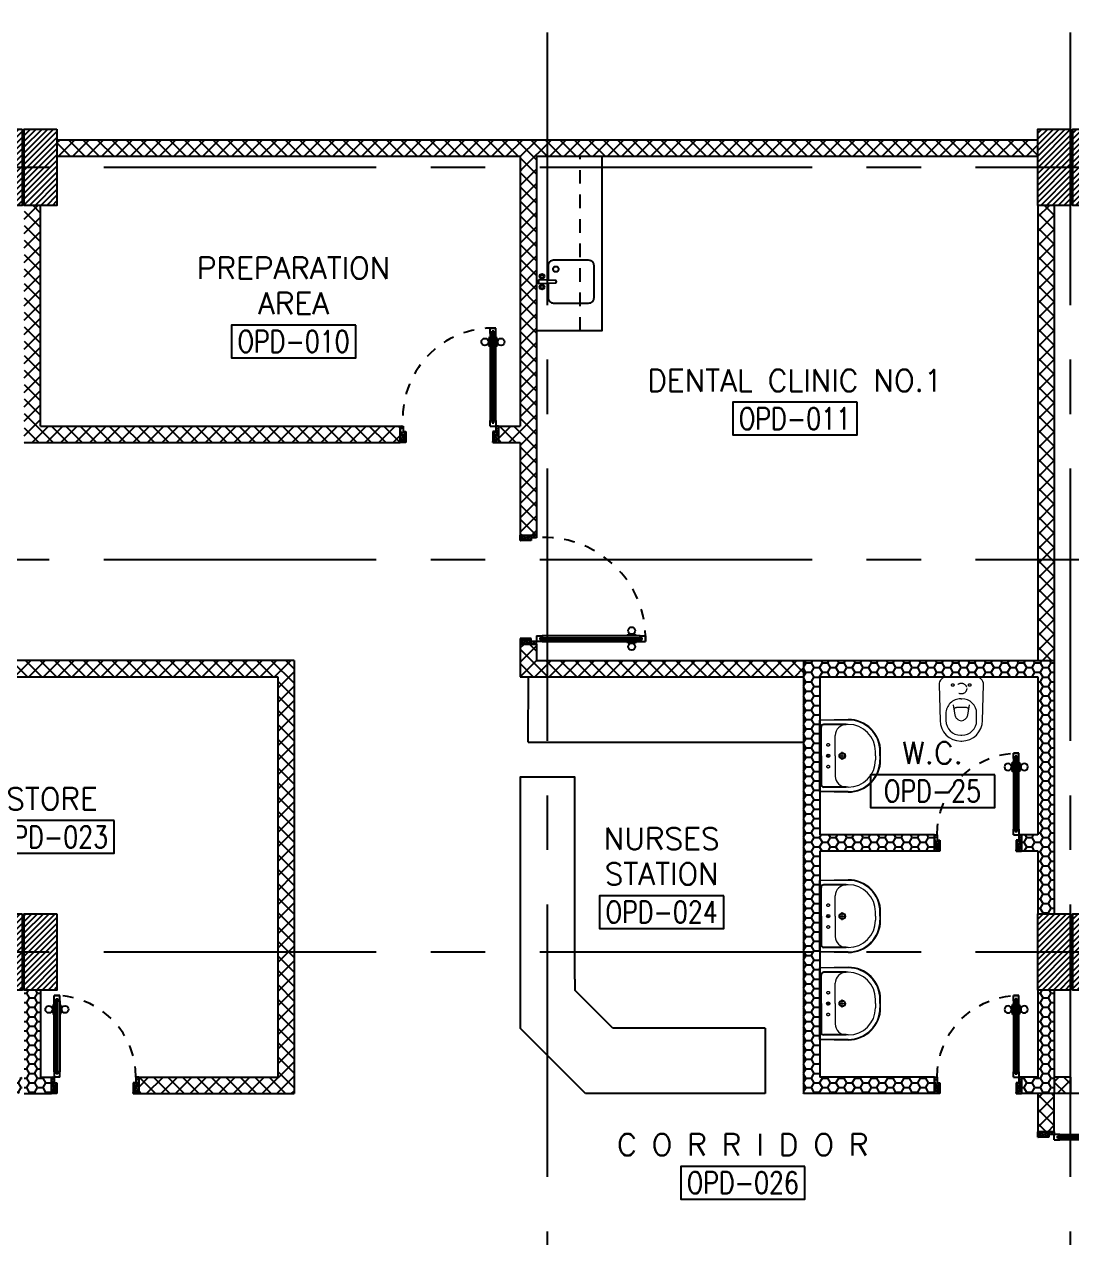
# Model space of a CAD drawing. Extents: x 417819.9 to 417911.9, y 43448 to 43539.2.
# Drawn here: x 417863.88 to 417873.49, y 43471.45 to 43482.59 of the extents above; entities that cross this region are included whole.
import ezdxf
from ezdxf.enums import TextEntityAlignment as Align

# ---------------------------------------------------------------- set-up
doc = ezdxf.new("R2010")
doc.units = 0
doc.header["$MEASUREMENT"] = 0
for name, pattern in [('CENTERX2', [4, 2.5, -0.5, 0.5, -0.5]), ('DASHED', [0.75, 0.5, -0.25]), ('HIDDEN', [0.375, 0.25, -0.125]), ('HIDDEN2', [0.1875, 0.125, -0.0625])]:
    doc.linetypes.add(name, pattern=pattern)
for name, color, linetype in [('AXES', 11, 'CENTERX2'), ('COL', 2, 'CONTINUOUS'), ('COUNTER', 5, 'CONTINUOUS'), ('DOOR', 4, 'CONTINUOUS'), ('EJ', 8, 'CONTINUOUS'), ('FIX', 3, 'CONTINUOUS'), ('HAT', 8, 'CONTINUOUS'), ('ME-FIX', 3, 'CONTINUOUS'), ('RM-BOX', 2, 'CONTINUOUS'), ('RM-NAME', 2, 'CONTINUOUS'), ('RM-NO', 2, 'CONTINUOUS'), ('WALL', 2, 'CONTINUOUS'), ('WallType', 11, 'CONTINUOUS'), ('WallType2', 3, 'CONTINUOUS')]:
    doc.layers.add(name, color=color, linetype=linetype)
doc.styles.add('ROMANS', font='ROMANS.shx', dxfattribs={"width": 0.6})
pattern_1 = [(45, (0, 0), (-0.066291260736, 0.066291260736), []), (135, (0, 0), (-0.066291260736, -0.066291260736), [])]
pattern_2 = [(0, (0, 0), (0.075, 0.04330127), [0.05, -0.1]), (120, (0, 0), (-0.074999999836, 0.043301270284), [0.05, -0.1]), (60, (0, 0), (1.64e-10, 0.086602540284), [-0.1, 0.05])]

# ---------------------------------------------------------------- blocks, each defined once
blk = doc.blocks.new('RM1')
at = {"layer": 'RM-BOX'}
blk.add_lwpolyline([(570, -200), (-570, -200), (-570, -500), (570, -500)], close=True, dxfattribs=at)
at = {"layer": 'RM-NAME', "style": 'ROMANS'}
for tag, p in [('ROOMNAME1', (0, 324)), ('ROOMNAME2', (0, 0))]:
    blk.add_attdef(tag, text='', height=200, dxfattribs=at).set_placement(p, align=Align.MIDDLE)
at = {"layer": 'RM-NO', "style": 'ROMANS', "width": 0.8}
blk.add_attdef('ROOMNO', text='', height=200, dxfattribs=at).set_placement((0, -350), align=Align.MIDDLE)
blk = doc.blocks.new('DOOR90')
at = {"layer": 'DOOR', "color": 7, "linetype": 'ByBlock'}
for p, q in [((-150, 0), (0, 0)), ((-150, 0), (-150, -25)), ((0, -50), (-114, 0)), ((0, -50), (-40, 0)), ((0, -50), (0, 0)), ((-1000, -25), (-1050, -25)), ((-1050, -75), (-1050, -25)), ((-1050, -25), (-1050, -75)), ((-1000, -75), (-1050, -75)), ((-1000, -42), (-1020, -42)), ((-1020, -42), (-1020, -58)), ((-1000, -58), (-1020, -58)), ((-1000, -25), (-1000, -42)), ((-1000, -58), (-1000, -75)), ((-878, -18), (-968, -18)), ((-968, -25), (-968, -18)), ((-968, -75), (-968, -82)), ((-878, -82), (-968, -82)), ((-955, -9), (-890, -9)), ((-955, -18), (-955, -9)), ((-955, -18), (-890, -18)), ((-955, -82), (-890, -82)), ((-955, -82), (-955, -91)), ((-955, -91), (-890, -91)), ((-890, -18), (-890, -9)), ((-890, -82), (-890, -91)), ((-878, -25), (-878, -18)), ((-878, -75), (-878, -82)), ((-200, -25), (-150, -25)), ((-200, -42), (-200, -25)), ((-180, -42), (-200, -42)), ((-200, -58), (-180, -58)), ((-200, -75), (-200, -58)), ((-150, -75), (-200, -75)), ((-180, -58), (-180, -42)), ((-150, -25), (-100, -25)), ((-150, -75), (-150, -25)), ((-100, -25), (-100, -50)), ((0, -50), (-100, -37)), ((-100, -50), (0, -50)), ((-150, -875), (-100, -875)), ((-150, -900), (-150, -875)), ((0, -850), (-114, -900)), ((-100, -875), (-100, -850)), ((0, -850), (-100, -863)), ((-100, -850), (0, -850)), ((0, -850), (-40, -900)), ((0, -850), (0, -900)), ((-150, -900), (0, -900)), ((0, -900), (-150, -900))]:
    blk.add_line(p, q, dxfattribs=at)
at = {"layer": 'DOOR', "linetype": 'ByBlock'}
for p, q in [((-200, -25), (-1000, -25)), ((-200, -42), (-1000, -42)), ((-200, -58), (-1000, -58)), ((-1000, -75), (-200, -75))]:
    blk.add_line(p, q, dxfattribs=at)
at = {"layer": 'DOOR', "color": 7, "linetype": 'ByBlock'}
for centre in [(-923, 24), (-923, -124)]:
    blk.add_circle(centre, 32.4, dxfattribs=at)
for centre, radius, start, end in [((0, -50), 154, 161.1053, 166.2858), ((0, -50), 94.4, 148.0182, 180), ((0, -50), 134, 158.1598, 169.28), ((0, -50), 114, 154.0838, 167.3774), ((0, -50), 74.4, 137.7764, 180), ((0, -50), 54.4, 113.2074, 180), ((0, -50), 34.4, 90, 180), ((0, -50), 14.4, 90, 180), ((0, -850), 154, 193.7142, 198.8947), ((0, -850), 134, 190.72, 201.8402), ((0, -850), 94.4, 180, 211.9818), ((0, -850), 74.4, 180, 222.2236), ((0, -850), 54.4, 180, 246.7926), ((0, -850), 34.4, 180, 270), ((0, -850), 14.4, 180, 270)]:
    blk.add_arc(centre, radius, start, end, dxfattribs=at)
at = {"layer": 'DOOR', "linetype": 'HIDDEN', "ltscale": 0.5}
blk.add_arc((-222, -50), 828, 178.2701, 275.003, dxfattribs=at)
blk = doc.blocks.new('C11')
at = {"layer": 'HAT'}
h = blk.add_hatch(dxfattribs=at)
h.set_pattern_fill('ANSI31', color=256, scale=300, style=0)
h.set_pattern_definition([(45, (-383765.23, -62181), (-26.5165043, 26.5165043), [])])
h.paths.add_polyline_path([(-20, 350), (-20, 700), (-320, 700), (-320, 350)])
h.paths.add_polyline_path([(-320, 0), (-20, 0), (-20, 350), (-320, 350)])
h = blk.add_hatch(dxfattribs=at)
h.set_pattern_fill('ANSI31', color=256, scale=300, style=0)
h.set_pattern_definition([(45, (-383445.23, -62181), (-26.5165043, 26.5165043), [])])
h.paths.add_polyline_path([(300, 350), (300, 700), (0, 700), (0, 350)])
h.paths.add_polyline_path([(0, 0), (300, 0), (300, 350), (0, 350)])
at = {"layer": 'COL'}
for points in [[(-20, 700), (-20, 0), (-320, 0), (-320, 700)], [(300, 700), (300, 0), (0, 0), (0, 700)]]:
    blk.add_lwpolyline(points, close=True, dxfattribs=at)
blk = doc.blocks.new('DOOR80')
at = {"layer": 'DOOR', "color": 7, "linetype": 'ByBlock'}
for p, q in [((-150, 800), (0, 800)), ((-150, 800), (-150, 775)), ((0, 800), (-150, 800)), ((0, 750), (-114, 800)), ((0, 750), (-40, 800)), ((0, 750), (0, 800)), ((-150, 775), (-100, 775)), ((-100, 775), (-100, 750)), ((0, 750), (-100, 763)), ((-100, 750), (0, 750)), ((-850, 75), (-900, 75)), ((-900, 75), (-900, 25)), ((-900, 25), (-900, 75)), ((-850, 25), (-900, 25)), ((-850, 58), (-870, 58)), ((-870, 42), (-870, 58)), ((-850, 42), (-870, 42)), ((-850, 58), (-850, 75)), ((-850, 25), (-850, 42)), ((-727, 82), (-817, 82)), ((-817, 75), (-817, 82)), ((-817, 25), (-817, 18)), ((-727, 18), (-817, 18)), ((-805, 91), (-740, 91)), ((-805, 82), (-805, 91)), ((-805, 82), (-740, 82)), ((-805, 18), (-740, 18)), ((-805, 18), (-805, 9)), ((-805, 9), (-740, 9)), ((-740, 82), (-740, 91)), ((-740, 18), (-740, 9)), ((-727, 75), (-727, 82)), ((-727, 25), (-727, 18)), ((-150, 75), (-200, 75)), ((-200, 75), (-200, 58)), ((-200, 58), (-180, 58)), ((-180, 42), (-200, 42)), ((-200, 42), (-200, 25)), ((-200, 25), (-150, 25)), ((-180, 58), (-180, 42)), ((-150, 75), (-150, 25)), ((-150, 25), (-100, 25)), ((-150, 0), (-150, 25)), ((0, 0), (-150, 0)), ((0, 50), (-114, 0)), ((-100, 25), (-100, 50)), ((0, 50), (-100, 37)), ((-100, 50), (0, 50)), ((0, 50), (-40, 0)), ((0, 50), (0, 0))]:
    blk.add_line(p, q, dxfattribs=at)
at = {"layer": 'DOOR', "linetype": 'ByBlock'}
for p, q in [((-850, 75), (-200, 75)), ((-200, 58), (-850, 58)), ((-200, 42), (-850, 42)), ((-200, 25), (-850, 25))]:
    blk.add_line(p, q, dxfattribs=at)
at = {"layer": 'DOOR', "color": 7, "linetype": 'ByBlock'}
for centre in [(-772, 124), (-772, -24)]:
    blk.add_circle(centre, 32.4, dxfattribs=at)
for centre, radius, start, end in [((0, 750), 154, 161.1053, 166.2858), ((0, 750), 134, 158.1598, 169.28), ((0, 750), 94.4, 148.0182, 180), ((0, 750), 74.4, 137.7764, 180), ((0, 750), 54.4, 113.2074, 180), ((0, 750), 34.4, 90, 180), ((0, 750), 14.4, 90, 180), ((0, 50), 154, 193.7142, 198.8947), ((0, 50), 134, 190.72, 201.8402), ((0, 50), 114, 192.6226, 205.9162), ((0, 50), 94.4, 180, 211.9818), ((0, 50), 74.4, 180, 222.2236), ((0, 50), 54.4, 180, 246.7926), ((0, 50), 34.4, 180, 270), ((0, 50), 14.4, 180, 270)]:
    blk.add_arc(centre, radius, start, end, dxfattribs=at)
at = {"layer": 'DOOR', "linetype": 'HIDDEN', "ltscale": 0.5}
blk.add_arc((-149, 23), 752, 90.0695, 176.0204, dxfattribs=at)
blk = doc.blocks.new('A$C24ED45A6')
at = {"layer": 'DOOR', "color": 0, "linetype": 'ByBlock'}
for p, q in [((925, 1100), (925, 1150)), ((925, 1150), (975, 1150)), ((975, 1150), (925, 1150)), ((942, 1100), (942, 1120)), ((958, 1120), (942, 1120)), ((958, 1100), (958, 1120)), ((975, 1100), (975, 1150)), ((909, 1055), (909, 990)), ((918, 1055), (909, 1055)), ((918, 978), (918, 1068)), ((925, 1068), (918, 1068)), ((918, 1055), (918, 990)), ((942, 1100), (925, 1100)), ((975, 1100), (958, 1100)), ((975, 1068), (982, 1068)), ((982, 978), (982, 1068)), ((982, 1055), (982, 990)), ((982, 1055), (991, 1055)), ((991, 1055), (991, 990)), ((918, 990), (909, 990)), ((925, 978), (918, 978)), ((975, 978), (982, 978)), ((982, 990), (991, 990)), ((0, 0), (0, 150)), ((0, 150), (25, 150)), ((25, 150), (25, 100)), ((925, 150), (925, 200)), ((925, 200), (942, 200)), ((925, 150), (975, 150)), ((942, 200), (942, 180)), ((942, 180), (958, 180)), ((958, 180), (958, 200)), ((958, 200), (975, 200)), ((975, 200), (975, 150)), ((1000, 150), (975, 150)), ((975, 150), (975, 100)), ((1000, 150), (1000, 0)), ((50, 0), (0, 0)), ((25, 100), (50, 100)), ((50, 100), (50, 0)), ((975, 100), (950, 100)), ((950, 100), (950, 0)), ((950, 0), (1000, 0))]:
    blk.add_line(p, q, dxfattribs=at)
at = {"layer": 'DOOR', "linetype": 'ByBlock'}
for p, q in [((925, 1100), (925, 200)), ((942, 200), (942, 1100)), ((958, 200), (958, 1100)), ((975, 200), (975, 1100))]:
    blk.add_line(p, q, dxfattribs=at)
at = {"layer": 'DOOR', "color": 9, "linetype": 'ByBlock'}
for p, q in [((50, 0), (0, 114)), ((950, 0), (1000, 114)), ((50, 0), (0, 40)), ((50, 0), (37, 100)), ((950, 0), (963, 100)), ((950, 0), (1000, 40))]:
    blk.add_line(p, q, dxfattribs=at)
at = {"layer": 'DOOR', "color": 0, "linetype": 'ByBlock'}
for centre in [(876, 1023), (1024, 1023)]:
    blk.add_circle(centre, 32.4, dxfattribs=at)
at = {"layer": 'DOOR', "linetype": 'HIDDEN', "ltscale": 0.5}
blk.add_arc((950, 222), 928, 88.456, 184.4816, dxfattribs=at)
at = {"layer": 'DOOR', "color": 9, "linetype": 'ByBlock'}
for centre, radius, start, end in [((50, 0), 154, 103.7142, 108.8947), ((50, 0), 134, 100.72, 111.8402), ((50, 0), 114, 102.6226, 115.9162), ((950, 0), 134, 68.1598, 79.28), ((950, 0), 114, 64.0838, 77.3774), ((950, 0), 154, 71.1053, 76.2858), ((50, 0), 94.4, 90, 121.9818), ((50, 0), 74.4, 90, 132.2236), ((50, 0), 54.4, 90, 156.7926), ((50, 0), 34.4, 90, 180), ((50, 0), 14.4, 90, 180), ((950, 0), 94.4, 58.0182, 90), ((950, 0), 74.4, 47.7764, 90), ((950, 0), 54.4, 23.2074, 90), ((950, 0), 34.4, 0, 90), ((950, 0), 14.4, 0, 90)]:
    blk.add_arc(centre, radius, start, end, dxfattribs=at)
at = {"layer": 'WALL'}
blk.add_line((1000, 0), (1000, 150), dxfattribs=at)
blk = doc.blocks.new('LAV-003')
at = {"layer": 'FIX', "linetype": 'ByBlock'}
blk.add_line((-328, -25), (328, -25), dxfattribs=at)
at = {"layer": 'FIX', "linetype": 'Continuous', "lineweight": 20}
for p, q in [((-328, -285), (-328, -25)), ((328, -285), (328, -25)), ((0, -165), (-187, -165)), ((0, -165), (187, -165)), ((-288, -285), (-288, -265)), ((287, -285), (287, -265)), ((0, -535), (-38, -535)), ((0, -535), (38, -535)), ((0, -575), (-38, -575)), ((0, -575), (38, -575))]:
    blk.add_line(p, q, dxfattribs=at)
at = {"layer": 'FIX', "linetype": 'ByBlock', "ltscale": 0.3}
for p, q in [((-288, -265), (-288, -60)), ((0, -35), (-262, -35)), ((0, -35), (262, -35)), ((287, -265), (287, -60))]:
    blk.add_line(p, q, dxfattribs=at)
at = {"layer": 'FIX', "lineweight": 20}
for p, q in [((-16, -101), (15, -101)), ((0, -85), (0, -116))]:
    blk.add_line(p, q, dxfattribs=at)
at = {"layer": 'FIX', "linetype": 'DASHED', "lineweight": 20, "ltscale": 0.04}
for p, q in [((0, -194), (0, -266)), ((-36, -230), (37, -230))]:
    blk.add_line(p, q, dxfattribs=at)
at = {"layer": 'FIX', "linetype": 'Continuous', "lineweight": 20}
blk.add_lwpolyline([(295, -25), (0, -25), (-328, -25), (-334, -285, 0.414214), (-38, -582), (0, -582), (38, -582, 0.414214), (334, -285), (328, -25), (0, -25)], format="xyb", dxfattribs=at)
at = {"layer": 'FIX', "linetype": 'HIDDEN', "lineweight": 20, "ltscale": 0.05}
for centre in [(-100, -101), (100, -101)]:
    blk.add_circle(centre, 12.4, dxfattribs=at)
at = {"layer": 'FIX', "lineweight": 20}
for centre, radius in [((0, -101), 15.5), ((0, -230), 29.5), ((0, -230), 22.5)]:
    blk.add_circle(centre, radius, dxfattribs=at)
at = {"layer": 'FIX', "linetype": 'ByBlock', "ltscale": 0.3}
for centre, start, end in [((-262, -60), 90, 180), ((262, -60), 0, 90)]:
    blk.add_arc(centre, 25, start, end, dxfattribs=at)
at = {"layer": 'FIX', "linetype": 'Continuous', "lineweight": 20}
for centre, radius, start, end in [((-187, -265), 100, 90, 180), ((187, -265), 100, 0, 90), ((-38, -285), 290, 180, 270), ((-38, -285), 250, 180, 270), ((38, -285), 290, 270, 0), ((38, -285), 250, 270, 0)]:
    blk.add_arc(centre, radius, start, end, dxfattribs=at)
blk = doc.blocks.new('WC1')
at = {"layer": 'FIX', "lineweight": 20}
for p, q in [((35, 204), (-293, 194)), ((-230, 141), (-293, 141)), ((108, 0), (108, 131)), ((-482, 5), (-482, -5)), ((-429, 5), (-429, -5)), ((-289, 24), (-295, 0)), ((-295, 0), (-289, -24)), ((-150, 76), (-245, 60)), ((-94, 5), (-94, -5)), ((108, -131), (108, 0)), ((-245, -60), (-150, -76)), ((-293, -141), (-230, -141)), ((-293, -194), (35, -204)), ((32, -204), (35, -204))]:
    blk.add_line(p, q, dxfattribs=at)
at = {"layer": 'FIX', "linetype": 'Continuous', "lineweight": 20}
blk.add_line((-175, -47), (-175, 45), dxfattribs=at)
at = {"layer": 'FIX', "linetype": 'HIDDEN2', "lineweight": 20, "ltscale": 0.3}
blk.add_circle((0, 0), 49.8, dxfattribs=at)
at = {"layer": 'FIX', "linetype": 'HIDDEN', "lineweight": 20, "ltscale": 0.05}
for centre in [(32, 78), (32, -77)]:
    blk.add_circle(centre, 11.6, dxfattribs=at)
at = {"layer": 'FIX', "lineweight": 20}
for centre, radius, start, end in [((-293, 5), 189, 90, 180), ((-293, 5), 136, 90, 180), ((-230, 5), 136, 360, 90), ((35, 131), 73, 360, 90), ((-228, -7), 68.2, 128.9242, 152.8468), ((-219, -18), 82, 108.496, 128.9242), ((-293, -5), 189, 180, 270), ((-293, -5), 136, 180, 270), ((-228, 7), 68.2, 207.1532, 231.0758), ((-219, 18), 82, 231.0758, 251.504), ((-230, -5), 136, 270, 0), ((35, -131), 73, 270, 0)]:
    blk.add_arc(centre, radius, start, end, dxfattribs=at)
at = {"layer": 'FIX', "linetype": 'Continuous', "lineweight": 20}
for centre, start, end in [((-198, 46), 357.6662, 91.6121), ((-197, -46), 268.3879, 2.3338)]:
    blk.add_arc(centre, 22.3, start, end, dxfattribs=at)
blk = doc.blocks.new('DOOR100')
at = {"layer": 'DOOR', "color": 7, "linetype": 'ByBlock'}
for p, q in [((-75, 1250), (-75, 1300)), ((-75, 1300), (-25, 1300)), ((-25, 1300), (-75, 1300)), ((-58, 1250), (-75, 1250)), ((-58, 1250), (-58, 1270)), ((-42, 1270), (-58, 1270)), ((-42, 1250), (-42, 1270)), ((-25, 1250), (-42, 1250)), ((-25, 1250), (-25, 1300)), ((-91, 1205), (-91, 1140)), ((-82, 1205), (-91, 1205)), ((-82, 1140), (-91, 1140)), ((-82, 1128), (-82, 1218)), ((-75, 1218), (-82, 1218)), ((-82, 1205), (-82, 1140)), ((-75, 1128), (-82, 1128)), ((-25, 1218), (-18, 1218)), ((-25, 1128), (-18, 1128)), ((-18, 1128), (-18, 1218)), ((-18, 1205), (-18, 1140)), ((-18, 1205), (-9, 1205)), ((-18, 1140), (-9, 1140)), ((-9, 1205), (-9, 1140)), ((-1200, 0), (-1200, 150)), ((-1200, 150), (-1175, 150)), ((-1200, 150), (-1200, 0)), ((-1150, 0), (-1200, 114)), ((-1175, 150), (-1175, 100)), ((-75, 200), (-58, 200)), ((-75, 150), (-75, 200)), ((-75, 150), (-25, 150)), ((-58, 200), (-58, 180)), ((-58, 180), (-42, 180)), ((-50, 0), (0, 114)), ((-42, 200), (-25, 200)), ((-42, 180), (-42, 200)), ((-25, 200), (-25, 150)), ((0, 150), (-25, 150)), ((-25, 150), (-25, 100)), ((0, 0), (0, 150)), ((0, 150), (0, 0)), ((-1150, 0), (-1200, 40)), ((-1150, 0), (-1200, 0)), ((-1175, 100), (-1150, 100)), ((-1150, 0), (-1163, 100)), ((-1150, 100), (-1150, 0)), ((-50, 100), (-50, 0)), ((-50, 0), (-37, 100)), ((-25, 100), (-50, 100)), ((-50, 0), (0, 40)), ((-50, 0), (0, 0))]:
    blk.add_line(p, q, dxfattribs=at)
at = {"layer": 'DOOR', "linetype": 'ByBlock'}
for p, q in [((-75, 1250), (-75, 200)), ((-58, 200), (-58, 1250)), ((-42, 200), (-42, 1250)), ((-25, 200), (-25, 1250))]:
    blk.add_line(p, q, dxfattribs=at)
at = {"layer": 'DOOR', "color": 7, "linetype": 'ByBlock'}
for centre in [(-124, 1173), (24, 1173)]:
    blk.add_circle(centre, 32.4, dxfattribs=at)
at = {"layer": 'DOOR', "linetype": 'HIDDEN', "ltscale": 0.5}
blk.add_arc((-25, 150), 1150, 90, 180, dxfattribs=at)
at = {"layer": 'DOOR', "color": 7, "linetype": 'ByBlock'}
for centre, radius, start, end in [((-1150, 0), 154, 103.7142, 108.8947), ((-1150, 0), 134, 100.72, 111.8402), ((-50, 0), 134, 68.1598, 79.28), ((-50, 0), 114, 64.0838, 77.3774), ((-50, 0), 154, 71.1053, 76.2858), ((-1150, 0), 94.4, 90, 121.9818), ((-1150, 0), 74.4, 90, 132.2236), ((-1150, 0), 54.4, 90, 156.7926), ((-1150, 0), 34.4, 90, 180), ((-1150, 0), 14.4, 90, 180), ((-50, 0), 94.4, 58.0182, 90), ((-50, 0), 74.4, 47.7764, 90), ((-50, 0), 54.4, 23.2074, 90), ((-50, 0), 34.4, 0, 90), ((-50, 0), 14.4, 0, 90)]:
    blk.add_arc(centre, radius, start, end, dxfattribs=at)
blk = doc.blocks.new('A$C4EEB47EC')
at = {"layer": 'ME-FIX', "linetype": 'HIDDEN2'}
blk.add_line((1.6, 0.4), (0, 0.4), dxfattribs=at)
at = {"layer": 'ME-FIX'}
blk.add_lwpolyline([(0, 0.6), (1.6, 0.6), (1.6, 0)], dxfattribs=at)
blk.add_lwpolyline([(1.162, 0.107), (1.296, 0.107, 0.414214), (1.346, 0.157), (1.346, 0.478, 0.414214), (1.296, 0.528), (1.003, 0.528, 0.414214), (0.953, 0.478), (0.953, 0.157, 0.414214), (1.003, 0.107), (1.137, 0.107)], format="xyb", dxfattribs=at)
blk.add_lwpolyline([(1.133, 0.019), (1.165, 0.019), (1.159, 0.174, 1), (1.139, 0.174)], format="xyb", close=True, dxfattribs=at)
for centre, radius in [((1.035, 0.177), 0.0255), ((1.1, 0.05), 0.0217), ((1.1, 0.05), 0.014), ((1.199, 0.05), 0.0217), ((1.199, 0.05), 0.014)]:
    blk.add_circle(centre, radius, dxfattribs=at)

msp = doc.modelspace()

# ---------------------------------------------------------------- hatches: boundary and pattern name
at = {"layer": 'WallType'}
h = msp.add_hatch(dxfattribs=at)
h.set_pattern_fill('ANSI37', color=256, scale=0.75, style=0)
h.set_pattern_definition(pattern_1)
h.paths.add_polyline_path([(417873.1766, 43481.5243), (417868.6766, 43481.5243), (417868.6766, 43481.3743), (417873.1766, 43481.3743)])
h.paths.add_polyline_path([(417868.6766, 43481.5243), (417864.1766, 43481.5243), (417864.1766, 43481.3743), (417868.4266, 43481.3743), (417868.4266, 43481.2743), (417868.5766, 43481.2743), (417868.5766, 43481.3743), (417868.6766, 43481.3743)])
h = msp.add_hatch(dxfattribs=at)
h.set_pattern_fill('ANSI37', color=256, scale=0.75, style=0)
h.set_pattern_definition(pattern_1)
h.paths.add_polyline_path([(417868.5766, 43481.2743), (417868.4266, 43481.2743), (417868.4266, 43478.8993), (417868.2266, 43478.8993), (417868.2266, 43478.7493), (417868.4266, 43478.7493), (417868.4266, 43477.8993), (417868.5766, 43477.8993)])
h = msp.add_hatch(dxfattribs=at)
h.set_pattern_fill('ANSI37', color=256, scale=0.75, style=0)
h.set_pattern_definition(pattern_1)
h.paths.add_polyline_path([(417867.3266, 43478.8993), (417864.0266, 43478.8993), (417864.0266, 43480.9243), (417863.8766, 43480.9243), (417863.8766, 43478.7493), (417867.3266, 43478.7493)])
h = msp.add_hatch(dxfattribs=at)
h.set_pattern_fill('ANSI37', color=256, scale=0.75, style=0)
h.set_pattern_definition(pattern_1)
h.paths.add_polyline_path([(417873.3266, 43480.9243), (417873.1766, 43480.9243), (417873.1766, 43477.6743), (417873.3266, 43477.6743)])
h.paths.add_polyline_path([(417873.3266, 43477.6743), (417873.1766, 43477.6743), (417873.1766, 43476.7493), (417873.3266, 43476.7493)])
h = msp.add_hatch(dxfattribs=at)
h.set_pattern_fill('ANSI37', color=256, scale=0.75, style=0)
h.set_pattern_definition(pattern_1)
h.paths.add_polyline_path([(417871.0266, 43476.7493), (417868.6766, 43476.7493), (417868.6766, 43476.5993), (417871.0266, 43476.5993)])
h.paths.add_polyline_path([(417868.6766, 43476.7493), (417868.5766, 43476.7493), (417868.5766, 43476.8993), (417868.4266, 43476.8993), (417868.4266, 43476.5993), (417868.6766, 43476.5993)])
h = msp.add_hatch(dxfattribs=at)
h.set_pattern_fill('ANSI37', color=256, scale=0.75, style=0)
h.set_pattern_definition(pattern_1)
h.paths.add_polyline_path([(417866.3516, 43476.7494), (417858.6566, 43476.7493), (417858.6566, 43476.5993), (417862.5266, 43476.5993), (417862.5266, 43474.7243), (417862.6766, 43474.7243), (417862.6766, 43476.5993), (417866.2016, 43476.5993), (417866.2016, 43472.9243), (417864.9266, 43472.9243), (417864.9266, 43472.7743), (417866.3516, 43472.7743)])
h = msp.add_hatch(dxfattribs=at)
h.set_pattern_fill('ANSI37', color=256, scale=0.75, style=0)
h.set_pattern_definition(pattern_1)
h.paths.add_polyline_path([(417873.3266, 43471.2243), (417873.1766, 43471.2243), (417873.1766, 43470.7743), (417873.3266, 43470.7743)])
h.paths.add_polyline_path([(417873.3266, 43472.7743), (417873.1766, 43472.7743), (417873.1766, 43472.4243), (417873.3266, 43472.4243)])
h.paths.add_polyline_path([(417875.0966, 43473.1343), (417873.7966, 43473.1343), (417873.7966, 43473.7243), (417873.6466, 43473.7243), (417873.6466, 43472.9243), (417873.8366, 43472.9243), (417873.8366, 43472.9393), (417874.7566, 43472.9393), (417874.7566, 43472.9243), (417875.0966, 43472.9243)])
h.paths.add_polyline_path([(417873.4766, 43472.9243), (417873.3266, 43472.9243), (417873.3266, 43472.7743), (417873.4766, 43472.7743)])
at = {"layer": 'WallType2'}
h = msp.add_hatch(dxfattribs=at)
h.set_pattern_fill('HONEY', color=256, scale=0.4, style=0)
h.set_pattern_definition(pattern_2)
h.paths.add_polyline_path([(417872.2266, 43472.9243), (417871.1766, 43472.9243), (417871.1766, 43474.0743), (417871.0266, 43474.0743), (417871.0266, 43472.7743), (417872.2266, 43472.7743)])
h.paths.add_polyline_path([(417871.1766, 43474.9993), (417872.2266, 43474.9993), (417872.2266, 43475.1493), (417871.1766, 43475.1493), (417871.1766, 43476.5993), (417873.1766, 43476.5993), (417873.1766, 43475.1493), (417873.0266, 43475.1493), (417873.0266, 43474.9993), (417873.1766, 43474.9993), (417873.1766, 43474.4243), (417873.3266, 43474.4243), (417873.3266, 43476.7493), (417871.0266, 43476.7493), (417871.0266, 43474.0743), (417871.1766, 43474.0743), (417871.1766, 43474.7305)])
h = msp.add_hatch(dxfattribs=at)
h.set_pattern_fill('HONEY', color=256, scale=0.4, style=0)
h.set_pattern_definition(pattern_2)
h.paths.add_polyline_path([(417862.6766, 43474.0743), (417862.5266, 43474.0743), (417862.5266, 43472.7743), (417862.8766, 43472.7743), (417862.8766, 43472.9243), (417862.6766, 43472.9243)])
h.paths.add_polyline_path([(417862.6766, 43474.5743), (417863.5566, 43474.5743), (417863.5566, 43474.4243), (417863.7066, 43474.4243), (417863.7066, 43474.7243), (417862.5266, 43474.7243), (417862.5266, 43474.0743), (417862.6766, 43474.0743)])
h.paths.add_polyline_path([(417864.0266, 43473.7243), (417863.8766, 43473.7243), (417863.8766, 43472.9243), (417863.8766, 43472.7743), (417864.1266, 43472.7743), (417864.1266, 43472.9243), (417864.0266, 43472.9243)])
h.paths.add_polyline_path([(417863.8566, 43472.9243), (417863.6774, 43472.9243), (417863.6774, 43472.7743), (417863.8566, 43472.7743)])
h = msp.add_hatch(dxfattribs=at)
h.set_pattern_fill('HONEY', color=256, scale=0.4, style=0)
h.set_pattern_definition(pattern_2)
h.paths.add_polyline_path([(417873.3266, 43473.7243), (417873.1766, 43473.7243), (417873.1766, 43472.9243), (417873.0266, 43472.9243), (417873.0266, 43472.7743), (417873.1766, 43472.7743), (417873.3266, 43472.7743)])

# ---------------------------------------------------------------- linework, layer by layer
at = {"layer": 'AXES'}
for p, q in [((417868.6766, 43460.01), (417868.6766, 43538.3443)), ((417873.4766, 43460.01), (417873.4766, 43538.1375)), ((417820.6052, 43481.2743), (417889.6966, 43481.2743)), ((417820.6052, 43477.6743), (417889.6966, 43477.6743)), ((417820.6052, 43474.0743), (417889.6966, 43474.0743))]:
    msp.add_line(p, q, dxfattribs=at)
at = {"layer": 'COUNTER'}
for p, q in [((417868.5001, 43475.9993), (417868.5016, 43476.5993)), ((417868.5001, 43475.9993), (417871.0266, 43475.9993)), ((417868.4266, 43473.8243), (417868.4266, 43473.3743)), ((417868.9266, 43473.8243), (417868.9266, 43473.7229)), ((417869.2751, 43473.3743), (417868.9266, 43473.7229)), ((417869.0266, 43472.7743), (417868.4266, 43473.3743)), ((417870.6735, 43473.3743), (417869.2751, 43473.3743)), ((417870.6735, 43473.3743), (417870.6735, 43472.7743)), ((417870.6735, 43472.7743), (417869.0266, 43472.7743))]:
    msp.add_line(p, q, dxfattribs=at)
msp.add_lwpolyline([(417868.9266, 43473.8243), (417868.9266, 43475.6793), (417868.4266, 43475.6793), (417868.4266, 43473.8243)], dxfattribs=at)
at = {"layer": 'WALL'}
for p, q in [((417873.1766, 43481.5243), (417864.1766, 43481.5243)), ((417868.4266, 43481.3743), (417864.1766, 43481.3743)), ((417868.4266, 43481.3743), (417868.4266, 43478.8993)), ((417873.1766, 43481.3743), (417868.5766, 43481.3743)), ((417868.5766, 43481.3743), (417868.5766, 43477.8993)), ((417864.0266, 43478.8993), (417864.0266, 43480.9243)), ((417873.1766, 43480.9243), (417873.1766, 43476.7493)), ((417873.3266, 43480.9243), (417873.3266, 43474.4243)), ((417864.0266, 43478.8993), (417867.3266, 43478.8993)), ((417867.3266, 43478.8993), (417867.3266, 43478.7493)), ((417868.2266, 43478.8993), (417868.4266, 43478.8993)), ((417868.2266, 43478.8993), (417868.2266, 43478.7493)), ((417863.8766, 43478.7493), (417867.3266, 43478.7493)), ((417868.2266, 43478.7493), (417868.4266, 43478.7493)), ((417868.4266, 43478.7493), (417868.4266, 43477.8993)), ((417868.4266, 43477.8993), (417868.5766, 43477.8993)), ((417868.4266, 43477.8993), (417868.5766, 43477.8993)), ((417868.4266, 43476.8993), (417868.4266, 43476.5993)), ((417868.4266, 43476.8993), (417868.5766, 43476.8993)), ((417868.5766, 43476.8993), (417868.5766, 43476.7493)), ((417866.3516, 43476.7494), (417854.4816, 43476.7493)), ((417866.3516, 43476.7494), (417866.3516, 43472.7743)), ((417868.5766, 43476.7493), (417873.3266, 43476.7493)), ((417871.0266, 43476.7493), (417871.0266, 43472.7743)), ((417862.6766, 43476.5993), (417866.2016, 43476.5993)), ((417866.2016, 43476.5993), (417866.2016, 43472.9243)), ((417868.4266, 43476.5993), (417871.0266, 43476.5993)), ((417871.1766, 43476.5993), (417871.1766, 43475.1493)), ((417871.1766, 43476.5993), (417873.1766, 43476.5993)), ((417873.1766, 43476.5993), (417873.1766, 43475.1493)), ((417872.2266, 43475.1493), (417871.1766, 43475.1493)), ((417872.2266, 43475.1493), (417872.2266, 43474.9993)), ((417873.1766, 43475.1493), (417873.0266, 43475.1493)), ((417873.0266, 43475.1493), (417873.0266, 43474.9993)), ((417872.2266, 43474.9993), (417871.1766, 43474.9993)), ((417871.1766, 43474.9993), (417871.1766, 43472.9243)), ((417873.1766, 43474.9993), (417873.0266, 43474.9993)), ((417873.1766, 43474.9993), (417873.1766, 43474.4243)), ((417864.0266, 43473.7243), (417864.0266, 43472.9243)), ((417873.1766, 43473.7243), (417873.1766, 43472.9243)), ((417873.3266, 43473.7243), (417873.3266, 43472.7743)), ((417864.0266, 43472.9243), (417864.1266, 43472.9243)), ((417864.1266, 43472.9243), (417864.1266, 43472.7743)), ((417864.9266, 43472.9243), (417866.2016, 43472.9243)), ((417864.9266, 43472.9243), (417864.9266, 43472.7743)), ((417872.2266, 43472.9243), (417871.1766, 43472.9243)), ((417872.2266, 43472.9243), (417872.2266, 43472.7743)), ((417873.1766, 43472.9243), (417873.0266, 43472.9243)), ((417873.0266, 43472.9243), (417873.0266, 43472.7743)), ((417873.4766, 43472.9243), (417873.3266, 43472.9243)), ((417873.4766, 43472.9243), (417873.3266, 43472.9243)), ((417873.4766, 43472.9243), (417873.4766, 43472.7743)), ((417863.8766, 43472.7743), (417864.1266, 43472.7743)), ((417864.9266, 43472.7743), (417866.3516, 43472.7743)), ((417872.2266, 43472.7743), (417871.0266, 43472.7743)), ((417873.1766, 43472.7743), (417873.0266, 43472.7743)), ((417873.1766, 43472.7743), (417873.1766, 43472.4243)), ((417873.8366, 43472.7743), (417873.1766, 43472.7743)), ((417873.3266, 43472.4243), (417873.3266, 43472.7743)), ((417873.3266, 43472.4243), (417873.1766, 43472.4243))]:
    msp.add_line(p, q, dxfattribs=at)

# ---------------------------------------------------------------- block references
at = {"layer": 'DOOR', "color": 0, "xscale": 0.0009999999892897904, "yscale": 0.0009999999892897904, "zscale": 0.001, "rotation": 270}
for name, p in [('DOOR90', (417868.2266, 43478.7493)), ('A$C24ED45A6', (417868.4266, 43477.8993))]:
    msp.add_blockref(name, p, dxfattribs=at)
at = {"layer": 'DOOR', "yscale": 0.0009999999892897904, "zscale": 0.001}
for name, p, xscale, rotation in [('DOOR80', (417873.0266, 43474.9993), -0.0009999999892897904, 90), ('DOOR80', (417864.1266, 43472.7743), 0.0009999999892897904, 270), ('DOOR80', (417873.0266, 43472.7743), -0.0009999999892897904, 90), ('DOOR100', (417873.1766, 43472.4243), -0.0009999999892897904, 270)]:
    msp.add_blockref(name, p, dxfattribs=dict(at, xscale=xscale, rotation=rotation))
at = {"layer": 'EJ', "color": 2, "linetype": 'ByBlock', "xscale": 0.001000000047497451, "yscale": 0.0009999999892897904, "zscale": 0.001}
for p in [(417863.8766, 43480.9243), (417873.4966, 43480.9243), (417863.8766, 43473.7243), (417873.4966, 43473.7243)]:
    msp.add_blockref('C11', p, dxfattribs=at)
at = {"layer": 'HAT', "xscale": 0.001000000047497451, "yscale": 0.0009999999892897904, "zscale": 0.001}
for p, values in [((417866.3474, 43480.0263), {'ROOMNO': 'OPD-010', 'ROOMNAME2': 'AREA', 'ROOMNAME1': 'PREPARATION'}), ((417870.947, 43479.3178), {'ROOMNO': 'OPD-011', 'ROOMNAME2': 'DENTAL CLINIC NO.1'}), ((417872.2099, 43475.9006), {'ROOMNO': 'OPD-25', 'ROOMNAME2': 'W.C.'}), ((417864.1315, 43475.479), {'ROOMNO': 'OPD-023', 'ROOMNAME2': 'STORE'}), ((417869.7247, 43474.7903), {'ROOMNO': 'OPD-024', 'ROOMNAME2': 'STATION', 'ROOMNAME1': 'NURSES'}), ((417870.4693, 43472.3059), {'ROOMNO': 'OPD-026', 'ROOMNAME2': 'C O R R I D O R'})]:
    msp.add_blockref('RM1', p, dxfattribs=at).add_auto_attribs(values)
at = {"layer": 'ME-FIX', "rotation": 270}
msp.add_blockref('A$C4EEB47EC', (417868.5766, 43481.3743), dxfattribs=at)
at = {"layer": 'WALL', "xscale": 0.0009999999892897904, "yscale": 0.0009999999892897904, "zscale": 0.001, "rotation": 90}
for name, p in [('WC1', (417872.4734, 43476.4913)), ('LAV-003', (417871.1516, 43475.8743)), ('LAV-003', (417871.1516, 43474.403)), ('LAV-003', (417871.1516, 43473.6))]:
    msp.add_blockref(name, p, dxfattribs=at)

doc.saveas('drawing.dxf')
